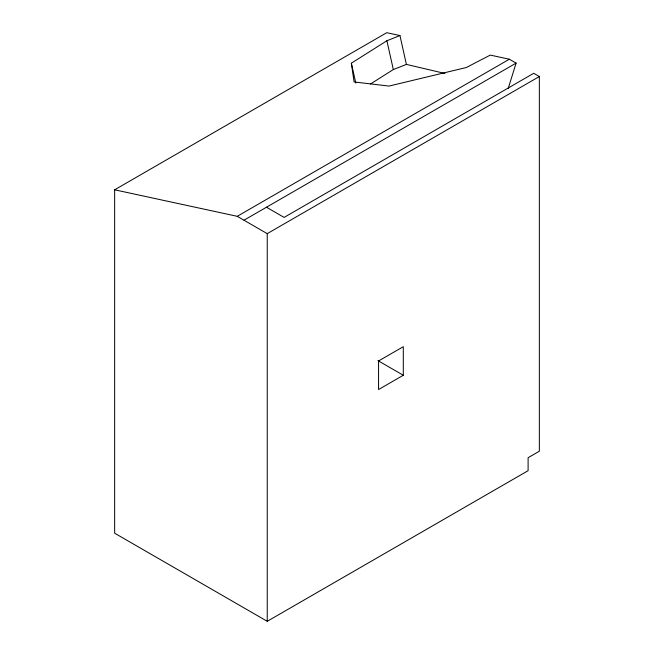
<?xml version="1.0" encoding="UTF-8"?>
<svg xmlns="http://www.w3.org/2000/svg" width="654" height="654" viewBox="0 0 654 654"><rect width="100%" height="100%" fill="white"/><g stroke="black" fill="none" stroke-linecap="round" stroke-linejoin="round"><path stroke-width="0.98" d="M508.215 88.421L516.096 63.111L509.352 59.212L490.271 55.091L466.31 67.525L388.999 86.075L354.092 81.938L351.353 63.193L386.898 40.761L399.954 35.553L406.404 64.403L444.867 73.444M370.491 84.006L393.332 69.553L406.404 64.403M266.472 207.228L284.106 217.406L533.729 73.289L539.346 76.534L539.346 451.211L528.105 457.702L528.105 470.692L267.241 621.3L114.654 533.206L114.654 189.799L386.759 32.7L399.954 35.553M114.654 189.799L237.238 216.319L509.352 59.212M243.983 220.21L516.096 63.111M237.238 216.319L267.241 233.642L539.346 76.534M403.297 375.257L378.56 389.539L378.56 360.975L403.297 346.694L403.297 375.257L377.93 360.616M386.898 40.761L393.332 69.553M351.353 63.193L355.801 83.083M267.241 233.642L267.241 621.3"/></g></svg>
